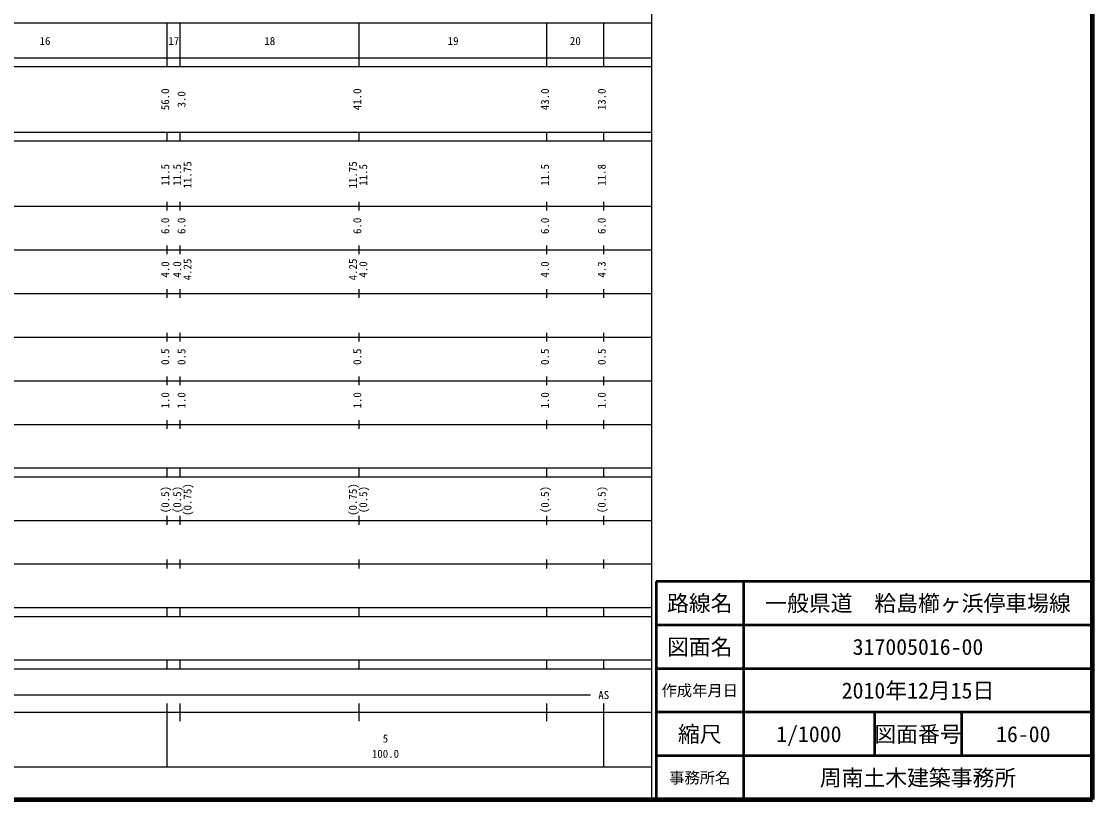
# Model space of a CAD drawing. Units: millimetres on the paper, enlarged 1000 times. Extents: x 40000 to 680000, y 20000 to 380000.
# Drawn here: x 434596 to 680000, y 20000 to 198357 of the extents above; entities that cross this region are included whole.
import ezdxf
from ezdxf.enums import TextEntityAlignment as Align

# ---------------------------------------------------------------- set-up
doc = ezdxf.new("R2010")
doc.units = ezdxf.units.MM
doc.header["$LTSCALE"] = 1000
for name, color, linetype, lineweight in [('M-TTL', 2, 'Continuous', 140), ('M-TTL-BAND', 7, 'Continuous', 25), ('M-TTL-FRAM', 2, 'Continuous', 50), ('M-TTL-LINE', 7, 'Continuous', 50)]:
    doc.layers.add(name, color=color, linetype=linetype, lineweight=lineweight)
doc.layers.add('M-TTL-TXT', color=7, linetype='Continuous')
doc.styles.add('ＭＳ ゴシック', font='')
doc.styles.get('ＭＳ ゴシック').set_extended_font_data('MS Gothic')

msp = doc.modelspace()

# ---------------------------------------------------------------- linework, layer by layer
at = {"layer": 'M-TTL'}
for p, q in [((680000, 20000), (680000, 380000)), ((40000, 20000), (680000, 20000))]:
    msp.add_line(p, q, dxfattribs=at)
at = {"layer": 'M-TTL-BAND'}
for p, q in [((579000, 20000), (579000, 370000)), ((68000, 198000), (579000, 198000)), ((468000, 188000), (468000, 198000)), ((471000, 188000), (471000, 198000)), ((512000, 188000), (512000, 198000)), ((555000, 188000), (555000, 198000)), ((568000, 188000), (568000, 198000)), ((40000, 190000), (579000, 190000)), ((40000, 188000), (579000, 188000)), ((40000, 173000), (579000, 173000)), ((468000, 171000), (468000, 173000)), ((471000, 171000), (471000, 173000)), ((512000, 171000), (512000, 173000)), ((555000, 171000), (555000, 173000)), ((568000, 171000), (568000, 173000)), ((40000, 171000), (579000, 171000)), ((40000, 156000), (579000, 156000)), ((468000, 155000), (468000, 157000)), ((471000, 155000), (471000, 157000)), ((512000, 155000), (512000, 157000)), ((555000, 155000), (555000, 157000)), ((568000, 155000), (568000, 157000)), ((46000, 146000), (579000, 146000)), ((468000, 145000), (468000, 147000)), ((471000, 145000), (471000, 147000)), ((512000, 145000), (512000, 147000)), ((555000, 145000), (555000, 147000)), ((568000, 145000), (568000, 147000)), ((52000, 136000), (579000, 136000)), ((468000, 135000), (468000, 137000)), ((471000, 135000), (471000, 137000)), ((512000, 135000), (512000, 137000)), ((555000, 135000), (555000, 137000)), ((568000, 135000), (568000, 137000)), ((46000, 126000), (579000, 126000)), ((468000, 125000), (468000, 127000)), ((471000, 125000), (471000, 127000)), ((512000, 125000), (512000, 127000)), ((555000, 125000), (555000, 127000)), ((568000, 125000), (568000, 127000)), ((52000, 116000), (579000, 116000)), ((468000, 115000), (468000, 117000)), ((471000, 115000), (471000, 117000)), ((512000, 115000), (512000, 117000)), ((555000, 115000), (555000, 117000)), ((568000, 115000), (568000, 117000)), ((46000, 106000), (579000, 106000)), ((468000, 105000), (468000, 107000)), ((471000, 105000), (471000, 107000)), ((512000, 105000), (512000, 107000)), ((555000, 105000), (555000, 107000)), ((568000, 105000), (568000, 107000)), ((40000, 96000), (579000, 96000)), ((468000, 94000), (468000, 96000)), ((471000, 94000), (471000, 96000)), ((512000, 94000), (512000, 96000)), ((555000, 94000), (555000, 96000)), ((568000, 94000), (568000, 96000)), ((40000, 94000), (579000, 94000)), ((49000, 84000), (579000, 84000)), ((468000, 83000), (468000, 85000)), ((471000, 83000), (471000, 85000)), ((512000, 83000), (512000, 85000)), ((555000, 83000), (555000, 85000)), ((568000, 83000), (568000, 85000)), ((40000, 74000), (579000, 74000)), ((468000, 73000), (468000, 75000)), ((471000, 73000), (471000, 75000)), ((512000, 73000), (512000, 75000)), ((555000, 73000), (555000, 75000)), ((568000, 73000), (568000, 75000)), ((40000, 64000), (579000, 64000)), ((468000, 62000), (468000, 64000)), ((471000, 62000), (471000, 64000)), ((512000, 62000), (512000, 64000)), ((555000, 62000), (555000, 64000)), ((568000, 62000), (568000, 64000)), ((40000, 62000), (579000, 62000)), ((40000, 52000), (579000, 52000)), ((468000, 50000), (468000, 52000)), ((471000, 50000), (471000, 52000)), ((512000, 50000), (512000, 52000)), ((555000, 50000), (555000, 52000)), ((568000, 50000), (568000, 52000)), ((40000, 50000), (579000, 50000)), ((71000, 44000), (565000, 44000)), ((468000, 27500), (468000, 42000)), ((471000, 38000), (471000, 42000)), ((512000, 38000), (512000, 42000)), ((555000, 38000), (555000, 42000)), ((568000, 27500), (568000, 42000)), ((40000, 40000), (579000, 40000)), ((68000, 27500), (579000, 27500))]:
    msp.add_line(p, q, dxfattribs=at)
at = {"layer": 'M-TTL-FRAM'}
for p, q in [((680000, 70000), (580000, 70000)), ((580000, 70000), (580000, 20000))]:
    msp.add_line(p, q, dxfattribs=at)
at = {"layer": 'M-TTL-LINE'}
for p, q in [((600000, 70000), (600000, 20000)), ((680000, 60000), (580000, 60000)), ((680000, 50000), (580000, 50000)), ((680000, 40000), (580000, 40000)), ((630000, 40000), (630000, 30000)), ((650000, 40000), (650000, 30000)), ((680000, 30000), (580000, 30000))]:
    msp.add_line(p, q, dxfattribs=at)

# ---------------------------------------------------------------- texts
at = {"layer": 'M-TTL-BAND', "style": 'ＭＳ ゴシック'}
for s, p in [('16', (440000, 192405)), ('17', (469500, 192405)), ('18', (491500, 192405)), ('19', (533500, 192405)), ('20', (561500, 192405)), ('AS', (568000, 42500)), ('5', (518000, 32523)), ('100.0', (518000, 29033))]:
    msp.add_text(s, height=1833, dxfattribs=at).set_placement(p, align=Align.BOTTOM_CENTER)
for s, p in [('56.0', (469000, 180500)), ('3.0', (472728, 180500)), ('41.0', (513000, 180500)), ('43.0', (556000, 180500)), ('13.0', (569000, 180500)), ('11.5', (469000, 163174)), ('11.5', (471728, 163174)), ('11.75', (474098, 163174)), ('11.75', (512000, 163174)), ('11.5', (514370, 163174)), ('11.5', (556000, 163174)), ('11.8', (569000, 163174)), ('6.0', (469000, 151500)), ('6.0', (472728, 151500)), ('6.0', (513000, 151500)), ('6.0', (556000, 151500)), ('6.0', (569000, 151500)), ('4.0', (469000, 141500)), ('4.0', (471728, 141500)), ('4.25', (474098, 141500)), ('4.25', (512000, 141500)), ('4.0', (514370, 141500)), ('4.0', (556000, 141500)), ('4.3', (569000, 141500)), ('0.5', (469000, 121500)), ('0.5', (472728, 121500)), ('0.5', (513000, 121500)), ('0.5', (556000, 121500)), ('0.5', (569000, 121500)), ('1.0', (469000, 111500)), ('1.0', (472728, 111500)), ('1.0', (513000, 111500)), ('1.0', (556000, 111500)), ('1.0', (569000, 111500)), ('(0.5)', (469000, 88764)), ('(0.5)', (471728, 88764)), ('(0.75)', (474098, 88764)), ('(0.75)', (512000, 88764)), ('(0.5)', (514370, 88764)), ('(0.5)', (556000, 88764)), ('(0.5)', (569000, 88764))]:
    msp.add_text(s, height=1833, rotation=90, dxfattribs=at).set_placement(p, align=Align.BOTTOM_CENTER)
at = {"layer": 'M-TTL-TXT', "style": 'ＭＳ ゴシック'}
for s, height, p in [('路線名', 3666, (590000, 65000)), ('路線名', 3666, (590000, 65000)), ('一般県道\u3000粭島櫛ヶ浜停車場線', 3666, (640000, 65000)), ('図面名', 3666, (590000, 55000)), ('図面名', 3666, (590000, 55000)), ('317005016-00', 3666, (640000, 55000)), ('作成年月日', 2566, (590000, 45000)), ('作成年月日', 2566, (590000, 45000)), ('2010年12月15日', 3666, (640000, 45000)), ('縮尺', 3666, (590000, 35000)), ('縮尺', 3666, (590000, 35000)), ('1/1000', 3666, (615000, 35000)), ('図面番号', 3666, (640000, 35000)), ('図面番号', 3666, (640000, 35000)), ('16-00', 3666, (664125, 35000)), ('周南土木建築事務所', 3666, (640000, 25000)), ('事務所名', 2566, (590000, 25000)), ('事務所名', 2566, (590000, 25000))]:
    msp.add_text(s, height=height, dxfattribs=at).set_placement(p, align=Align.MIDDLE_CENTER)

doc.saveas('drawing.dxf')
